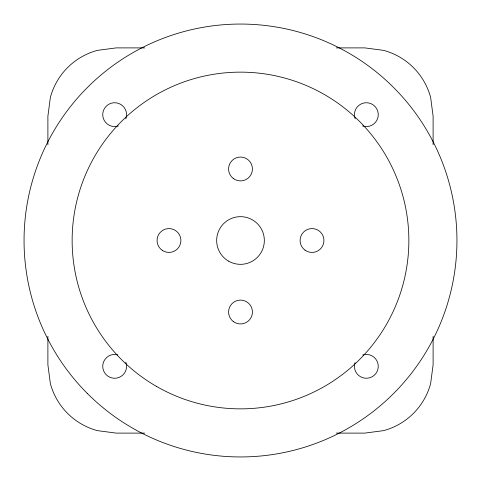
<?xml version="1.0" encoding="UTF-8"?>
<svg xmlns="http://www.w3.org/2000/svg" width="481" height="481" viewBox="0 0 481 481"><rect width="100%" height="100%" fill="white"/><g stroke="black" fill="none" stroke-linecap="round" stroke-linejoin="round"><path stroke-width="0.72" d="M144.751 47.89L116.216 47.89L97.427 50.367A66.558 66.558 0 0 0 50.367 97.427L47.89 116.216L47.89 144.751M336.249 47.89L364.784 47.89L383.573 50.367A66.558 66.558 0 0 1 430.633 97.427L433.11 116.216L433.11 144.751M144.751 433.11L116.216 433.11L97.427 430.633A66.558 66.558 0 0 1 50.367 383.573L47.89 364.784L47.89 336.249M336.249 433.11L364.784 433.11L383.573 430.633A66.558 66.558 0 0 0 430.633 383.573L433.11 364.784L433.11 336.249M362.686 355.002A11.923 11.923 0 0 1 378.204 365.127A11.923 11.923 0 0 1 365.079 378.198A11.923 11.923 0 0 1 355.02 362.644M355.182 118.825A11.923 11.923 0 0 1 364.79 102.832A11.923 11.923 0 0 1 378.216 115.795A11.923 11.923 0 0 1 362.566 125.956M118.398 125.968A11.923 11.923 0 0 1 102.784 115.753A11.923 11.923 0 0 1 116.252 102.838A11.923 11.923 0 0 1 125.8 118.867M125.806 362.145A11.923 11.923 0 0 1 116.444 378.132A11.923 11.923 0 0 1 102.754 365.65A11.923 11.923 0 0 1 117.809 354.852M87.446 393.554A216.45 216.45 0 0 0 449.573 296.518A216.45 216.45 0 0 0 184.482 31.427A216.45 216.45 0 0 0 87.446 393.554M156.319 386.303A168.356 168.356 0 0 0 408.856 240.5A168.356 168.356 0 0 0 156.319 94.697A168.356 168.356 0 0 0 156.319 386.303M228.577 261.147A23.84 23.84 0 0 0 264.34 240.5A23.84 23.84 0 0 0 228.577 219.853A23.84 23.84 0 0 0 228.577 261.147M305.062 250.18A11.923 11.923 0 0 0 323.881 241.684A11.923 11.923 0 0 0 307.118 229.635A11.923 11.923 0 0 0 305.062 250.18M233.243 178.439A11.923 11.923 0 0 0 252.321 170.533A11.923 11.923 0 0 0 235.937 157.966A11.923 11.923 0 0 0 233.243 178.439M162.434 250.463A11.923 11.923 0 0 0 180.88 241.185A11.923 11.923 0 0 0 163.624 229.852A11.923 11.923 0 0 0 162.434 250.463M233.243 321.476A11.923 11.923 0 0 0 252.321 313.576A11.923 11.923 0 0 0 235.937 301.01A11.923 11.923 0 0 0 233.243 321.476"/></g></svg>
